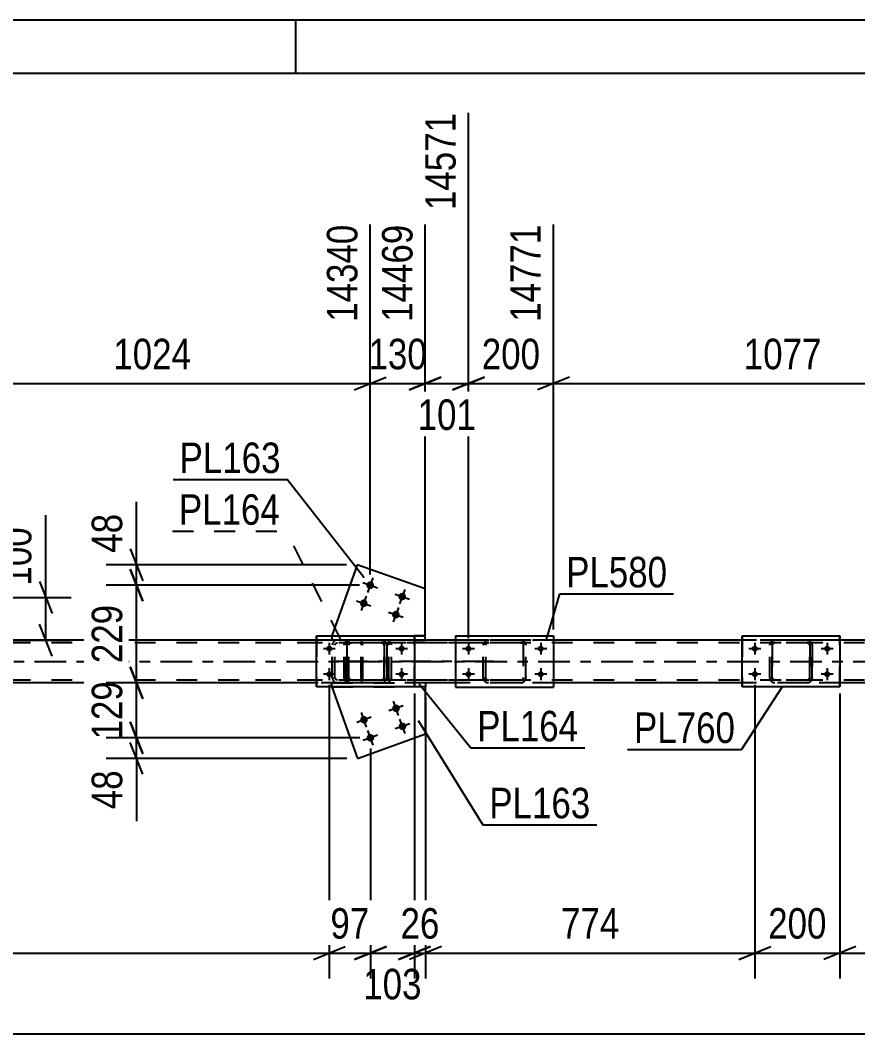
# Model space of a CAD drawing. Header units: millimetres. Extents: x -49 to 792, y -420 to 174.
# Drawn here: x 556 to 634.7, y 78.5 to 173.7 of the extents above; entities that cross this region are included whole.
import ezdxf

# ---------------------------------------------------------------- set-up
doc = ezdxf.new("R2010")
doc.units = ezdxf.units.MM
doc.linetypes.add('DXK_LINE_DOT2', pattern=[3.9198, 1.9599, -1.9599])
doc.linetypes.add('DXK_LINE_DOT3', pattern=[5.9187, 2.979, -0.9799, 0.9799, -0.9799])
doc.styles.add('Arial Narrow', font='ARIALN.TTF', dxfattribs={"height": 0.2})

# ---------------------------------------------------------------- blocks, each defined once
blk = doc.blocks.new('Unknown-122570535-1133')
at = {"color": 5, "linetype": 'Continuous'}
for p, q in [((791.913, 173.749), (-49.087, 173.749)), ((581.913, 168.749), (581.913, 173.749)), ((786.913, 168.749), (-44.087, 168.749))]:
    blk.add_line(p, q, dxfattribs=at)
blk = doc.blocks.new('Part-122570535-4081 - 3943')
at = {"color": 2, "linetype": 'Continuous'}
for p, q in [((585.302, 111.119), (587.703, 104.418)), ((594.105, 106.711), (594.105, 111.119)), ((587.703, 104.418), (594.105, 106.711))]:
    blk.add_line(p, q, dxfattribs=at)
at = {"color": 7, "linetype": 'DXK_LINE_DOT2'}
blk.add_line((594.105, 111.119), (585.302, 111.119), dxfattribs=at)
blk = doc.blocks.new('Bolt-122570535-4009 - 3943')
at = {"linetype": 'Continuous'}
for points in [[(598.134, 114.438, -1), (598.134, 114.998, -1)], [(604.934, 114.438, -1), (604.934, 114.998, -1)], [(598.134, 112.038, -1), (598.134, 112.598, -1)], [(604.934, 112.038, -1), (604.934, 112.598, -1)]]:
    blk.add_hatch(color=1, dxfattribs=at).paths.add_polyline_path(points)
at = {"color": 1, "linetype": 'Continuous'}
for p, q in [((598.134, 115.278), (598.134, 114.158)), ((604.934, 115.278), (604.934, 114.158)), ((598.694, 114.718), (597.574, 114.718)), ((605.494, 114.718), (604.374, 114.718)), ((598.134, 112.878), (598.134, 111.758)), ((604.934, 112.878), (604.934, 111.758)), ((598.694, 112.318), (597.574, 112.318)), ((605.494, 112.318), (604.374, 112.318))]:
    blk.add_line(p, q, dxfattribs=at)
blk = doc.blocks.new('Part-122570535-3963 - 3943')
at = {"color": 2, "linetype": 'Continuous'}
for p, q in [((596.934, 115.918), (596.934, 111.118)), ((596.934, 115.918), (606.134, 115.918)), ((606.134, 115.918), (606.134, 111.118)), ((596.934, 111.118), (606.134, 111.118))]:
    blk.add_line(p, q, dxfattribs=at)
blk = doc.blocks.new('Part-122570535-3964 - 3943')
at = {"color": 7, "linetype": 'DXK_LINE_DOT2'}
for p, q in [((599.534, 115.038), (599.571, 115.222)), ((599.571, 115.222), (599.534, 115.038)), ((599.793, 115.13), (599.845, 115.208)), ((599.831, 115.481), (600.014, 115.518)), ((600.014, 115.518), (599.831, 115.481)), ((599.845, 115.208), (599.922, 115.26)), ((599.922, 115.26), (600.014, 115.278)), ((603.054, 115.518), (600.014, 115.518)), ((603.054, 115.278), (600.014, 115.278)), ((603.054, 115.518), (603.238, 115.481)), ((603.238, 115.481), (603.054, 115.518)), ((603.054, 115.278), (603.146, 115.26)), ((603.146, 115.26), (603.224, 115.208)), ((603.224, 115.208), (603.276, 115.13)), ((603.498, 115.222), (603.534, 115.038)), ((603.534, 115.038), (603.498, 115.222)), ((599.534, 111.998), (599.534, 115.038)), ((599.774, 115.038), (599.793, 115.13)), ((599.774, 111.998), (599.774, 115.038)), ((603.276, 115.13), (603.294, 115.038)), ((603.294, 115.038), (603.294, 111.998)), ((603.534, 111.998), (603.534, 115.038)), ((599.571, 111.814), (599.534, 111.998)), ((599.534, 111.998), (599.571, 111.814)), ((599.793, 111.906), (599.774, 111.998)), ((599.845, 111.828), (599.793, 111.906)), ((600.014, 111.518), (599.831, 111.555)), ((599.831, 111.555), (600.014, 111.518)), ((599.922, 111.776), (599.845, 111.828)), ((600.014, 111.758), (599.922, 111.776)), ((603.054, 111.758), (600.014, 111.758)), ((603.054, 111.518), (600.014, 111.518)), ((603.146, 111.776), (603.054, 111.758)), ((603.238, 111.555), (603.054, 111.518)), ((603.054, 111.518), (603.238, 111.555)), ((603.224, 111.828), (603.146, 111.776)), ((603.276, 111.906), (603.224, 111.828)), ((603.294, 111.998), (603.276, 111.906)), ((603.534, 111.998), (603.498, 111.814)), ((603.498, 111.814), (603.534, 111.998))]:
    blk.add_line(p, q, dxfattribs=at)
at = {"color": 7, "linetype": 'DXK_LINE_DOT3'}
blk.add_line((601.534, 113.518), (601.534, 113.518), dxfattribs=at)
at = {"color": 7, "linetype": 'DXK_LINE_DOT2'}
for centre, start, end in [((600.014, 115.038), 112.5, 157.5), ((600.014, 115.038), 112.5, 157.5), ((603.054, 115.038), 22.5, 67.5), ((603.054, 115.038), 22.5, 67.5), ((600.014, 111.998), 202.5, 247.5), ((600.014, 111.998), 202.5, 247.5), ((603.054, 111.998), 292.5, 337.5), ((603.054, 111.998), 292.5, 337.5)]:
    blk.add_arc(centre, 0.48, start, end, dxfattribs=at)
blk = doc.blocks.new('Bolt-122570535-3975 - 3943')
at = {"linetype": 'Continuous'}
for points in [[(624.775, 114.719), (624.781, 114.777), (624.8, 114.832), (624.829, 114.883), (624.868, 114.927), (624.915, 114.961), (624.969, 114.985), (625.026, 114.997), (625.085, 114.997), (625.142, 114.985), (625.195, 114.961), (625.243, 114.927), (625.282, 114.883), (625.311, 114.832), (625.329, 114.777), (625.335, 114.719), (625.329, 114.66), (625.311, 114.605), (625.282, 114.554), (625.243, 114.51), (625.195, 114.476), (625.142, 114.452), (625.085, 114.44), (625.026, 114.44), (624.969, 114.452), (624.915, 114.476), (624.868, 114.51), (624.829, 114.554), (624.8, 114.605), (624.781, 114.66)], [(631.575, 114.719), (631.581, 114.777), (631.6, 114.832), (631.629, 114.883), (631.668, 114.927), (631.715, 114.961), (631.769, 114.985), (631.826, 114.997), (631.885, 114.997), (631.942, 114.985), (631.995, 114.961), (632.043, 114.927), (632.082, 114.883), (632.111, 114.832), (632.129, 114.777), (632.135, 114.719), (632.129, 114.66), (632.111, 114.605), (632.082, 114.554), (632.043, 114.51), (631.995, 114.476), (631.942, 114.452), (631.885, 114.44), (631.826, 114.44), (631.769, 114.452), (631.715, 114.476), (631.668, 114.51), (631.629, 114.554), (631.6, 114.605), (631.581, 114.66)], [(624.775, 112.319), (624.781, 112.377), (624.8, 112.432), (624.829, 112.483), (624.868, 112.527), (624.915, 112.561), (624.969, 112.585), (625.026, 112.597), (625.085, 112.597), (625.142, 112.585), (625.195, 112.561), (625.243, 112.527), (625.282, 112.483), (625.311, 112.432), (625.329, 112.377), (625.335, 112.319), (625.329, 112.26), (625.311, 112.205), (625.282, 112.154), (625.243, 112.11), (625.195, 112.076), (625.142, 112.052), (625.085, 112.04), (625.026, 112.04), (624.969, 112.052), (624.915, 112.076), (624.868, 112.11), (624.829, 112.154), (624.8, 112.205), (624.781, 112.26)], [(631.575, 112.319), (631.581, 112.377), (631.6, 112.432), (631.629, 112.483), (631.668, 112.527), (631.715, 112.561), (631.769, 112.585), (631.826, 112.597), (631.885, 112.597), (631.942, 112.585), (631.995, 112.561), (632.043, 112.527), (632.082, 112.483), (632.111, 112.432), (632.129, 112.377), (632.135, 112.319), (632.129, 112.26), (632.111, 112.205), (632.082, 112.154), (632.043, 112.11), (631.995, 112.076), (631.942, 112.052), (631.885, 112.04), (631.826, 112.04), (631.769, 112.052), (631.715, 112.076), (631.668, 112.11), (631.629, 112.154), (631.6, 112.205), (631.581, 112.26)]]:
    blk.add_hatch(color=1, dxfattribs=at).paths.add_polyline_path(points)
at = {"color": 1, "linetype": 'Continuous'}
for p, q in [((625.055, 115.279), (625.055, 114.159)), ((631.855, 115.279), (631.855, 114.159)), ((625.615, 114.719), (624.495, 114.719)), ((632.415, 114.719), (631.295, 114.719)), ((625.055, 112.879), (625.055, 111.759)), ((631.855, 112.879), (631.855, 111.759)), ((625.615, 112.319), (624.495, 112.319)), ((632.415, 112.319), (631.295, 112.319))]:
    blk.add_line(p, q, dxfattribs=at)
blk = doc.blocks.new('Part-122570535-4070 - 3943')
at = {"color": 2, "linetype": 'Continuous'}
for p, q in [((587.67, 122.605), (585.298, 115.919)), ((594.078, 120.332), (587.67, 122.605)), ((594.078, 115.919), (594.078, 120.332))]:
    blk.add_line(p, q, dxfattribs=at)
at = {"color": 7, "linetype": 'DXK_LINE_DOT2'}
blk.add_line((585.298, 115.919), (594.078, 115.919), dxfattribs=at)
blk = doc.blocks.new('Bolt-122570535-4071 - 3943')
at = {"linetype": 'Continuous'}
for points in [[(590.992, 108.995, -1), (591.67, 109.238, -1)], [(587.98, 107.916, -1), (588.657, 108.159, -1)], [(591.599, 107.301, -1), (592.277, 107.544, -1)], [(588.587, 106.221, -1), (589.265, 106.464, -1)]]:
    blk.add_hatch(color=1, dxfattribs=at).paths.add_polyline_path(points)
at = {"color": 1, "linetype": 'Continuous'}
for p, q in [((591.574, 108.439), (591.088, 109.794)), ((588.561, 107.359), (588.076, 108.715)), ((592.009, 109.359), (590.653, 108.874)), ((588.996, 108.28), (587.641, 107.794)), ((592.616, 107.665), (591.26, 107.179)), ((592.181, 106.744), (591.695, 108.1)), ((589.169, 105.665), (588.683, 107.021)), ((589.603, 106.586), (588.248, 106.1))]:
    blk.add_line(p, q, dxfattribs=at)
blk = doc.blocks.new('Bolt-122570535-4008 - 3943')
at = {"linetype": 'Continuous'}
for points in [[(584.781, 114.719), (584.787, 114.777), (584.805, 114.832), (584.834, 114.883), (584.873, 114.927), (584.921, 114.961), (584.974, 114.985), (585.032, 114.997), (585.09, 114.997), (585.147, 114.985), (585.201, 114.961), (585.248, 114.927), (585.287, 114.883), (585.317, 114.832), (585.335, 114.777), (585.341, 114.719), (585.335, 114.66), (585.317, 114.605), (585.287, 114.554), (585.248, 114.51), (585.201, 114.476), (585.147, 114.452), (585.09, 114.44), (585.032, 114.44), (584.974, 114.452), (584.921, 114.476), (584.873, 114.51), (584.834, 114.554), (584.805, 114.605), (584.787, 114.66)], [(591.581, 114.719), (591.587, 114.777), (591.605, 114.832), (591.634, 114.883), (591.673, 114.927), (591.721, 114.961), (591.774, 114.985), (591.832, 114.997), (591.89, 114.997), (591.947, 114.985), (592.001, 114.961), (592.048, 114.927), (592.087, 114.883), (592.117, 114.832), (592.135, 114.777), (592.141, 114.719), (592.135, 114.66), (592.117, 114.605), (592.087, 114.554), (592.048, 114.51), (592.001, 114.476), (591.947, 114.452), (591.89, 114.44), (591.832, 114.44), (591.774, 114.452), (591.721, 114.476), (591.673, 114.51), (591.634, 114.554), (591.605, 114.605), (591.587, 114.66)], [(584.781, 112.319), (584.787, 112.377), (584.805, 112.432), (584.834, 112.483), (584.873, 112.527), (584.921, 112.561), (584.974, 112.585), (585.032, 112.597), (585.09, 112.597), (585.147, 112.585), (585.201, 112.561), (585.248, 112.527), (585.287, 112.483), (585.317, 112.432), (585.335, 112.377), (585.341, 112.319), (585.335, 112.26), (585.317, 112.205), (585.287, 112.154), (585.248, 112.11), (585.201, 112.076), (585.147, 112.052), (585.09, 112.04), (585.032, 112.04), (584.974, 112.052), (584.921, 112.076), (584.873, 112.11), (584.834, 112.154), (584.805, 112.205), (584.787, 112.26)], [(591.581, 112.319), (591.587, 112.377), (591.605, 112.432), (591.634, 112.483), (591.673, 112.527), (591.721, 112.561), (591.774, 112.585), (591.832, 112.597), (591.89, 112.597), (591.947, 112.585), (592.001, 112.561), (592.048, 112.527), (592.087, 112.483), (592.117, 112.432), (592.135, 112.377), (592.141, 112.319), (592.135, 112.26), (592.117, 112.205), (592.087, 112.154), (592.048, 112.11), (592.001, 112.076), (591.947, 112.052), (591.89, 112.04), (591.832, 112.04), (591.774, 112.052), (591.721, 112.076), (591.673, 112.11), (591.634, 112.154), (591.605, 112.205), (591.587, 112.26)]]:
    blk.add_hatch(color=1, dxfattribs=at).paths.add_polyline_path(points)
at = {"color": 1, "linetype": 'Continuous'}
for p, q in [((585.061, 115.279), (585.061, 114.159)), ((591.861, 115.279), (591.861, 114.159)), ((585.621, 114.719), (584.501, 114.719)), ((592.421, 114.719), (591.301, 114.719)), ((585.061, 112.879), (585.061, 111.759)), ((591.861, 112.879), (591.861, 111.759)), ((585.621, 112.319), (584.501, 112.319)), ((592.421, 112.319), (591.301, 112.319))]:
    blk.add_line(p, q, dxfattribs=at)
blk = doc.blocks.new('Part-122570535-4076 - 3943')
at = {"color": 7, "linetype": 'DXK_LINE_DOT2'}
for p, q in [((585.302, 111.119), (585.302, 111.519)), ((585.302, 111.519), (593.061, 111.519)), ((585.302, 111.119), (593.061, 111.119))]:
    blk.add_line(p, q, dxfattribs=at)
at = {"color": 2, "linetype": 'Continuous'}
for p, q in [((594.105, 111.519), (593.061, 111.519)), ((594.105, 111.519), (594.105, 111.119)), ((594.105, 111.119), (593.061, 111.119))]:
    blk.add_line(p, q, dxfattribs=at)
blk = doc.blocks.new('Bolt-122570535-4050 - 3943')
at = {"linetype": 'Continuous'}
for points in [[(589.237, 120.563, -1), (588.559, 120.804, -1)], [(592.253, 119.494, -1), (591.575, 119.734, -1)], [(588.636, 118.867, -1), (587.957, 119.108, -1)], [(591.651, 117.797, -1), (590.973, 118.038, -1)]]:
    blk.add_hatch(color=1, dxfattribs=at).paths.add_polyline_path(points)
at = {"color": 1, "linetype": 'Continuous'}
for p, q in [((588.219, 120.924), (589.577, 120.443)), ((589.139, 121.362), (588.657, 120.005)), ((592.155, 120.293), (591.673, 118.935)), ((587.618, 119.228), (588.975, 118.747)), ((588.537, 119.666), (588.056, 118.309)), ((591.235, 119.855), (592.592, 119.373)), ((590.634, 118.158), (591.991, 117.677)), ((591.553, 118.596), (591.071, 117.239))]:
    blk.add_line(p, q, dxfattribs=at)
blk = doc.blocks.new('Part-122570535-4065 - 3943')
at = {"color": 7, "linetype": 'DXK_LINE_DOT2'}
for p, q in [((585.298, 115.919), (585.298, 115.519)), ((585.298, 115.919), (593.061, 115.919)), ((593.061, 115.519), (585.298, 115.519))]:
    blk.add_line(p, q, dxfattribs=at)
at = {"color": 2, "linetype": 'Continuous'}
for p, q in [((594.078, 115.919), (593.061, 115.919)), ((593.061, 115.519), (594.078, 115.519)), ((594.078, 115.519), (594.078, 115.919))]:
    blk.add_line(p, q, dxfattribs=at)
blk = doc.blocks.new('Part-122570535-4180 - 3943')
at = {"color": 7, "linetype": 'DXK_LINE_DOT2'}
for p, q in [((587.93, 115.519), (575.773, 115.519)), ((587.93, 115.279), (575.773, 115.279)), ((585.371, 115.208), (585.336, 115.039)), ((585.374, 115.222), (585.371, 115.208)), ((585.606, 115.13), (585.661, 115.208)), ((585.839, 115.519), (585.646, 115.482)), ((585.661, 115.208), (585.742, 115.26)), ((585.742, 115.26), (585.839, 115.279)), ((586.654, 115.519), (586.654, 115.279)), ((588.034, 115.482), (587.93, 115.519)), ((587.93, 115.279), (587.982, 115.26)), ((587.982, 115.26), (588.026, 115.208)), ((588.026, 115.208), (588.055, 115.13)), ((588.121, 115.378), (588.034, 115.482)), ((588.18, 115.222), (588.121, 115.378)), ((588.201, 115.039), (588.18, 115.222)), ((585.336, 111.999), (585.336, 115.039)), ((585.587, 115.039), (585.606, 115.13)), ((585.587, 111.999), (585.587, 115.039)), ((588.055, 115.13), (588.065, 115.039)), ((588.065, 111.999), (588.065, 115.039)), ((588.201, 111.999), (588.201, 115.039)), ((587.93, 111.759), (575.773, 111.759)), ((587.93, 111.519), (575.773, 111.519)), ((585.336, 111.999), (585.355, 111.907)), ((585.355, 111.907), (585.374, 111.815)), ((585.606, 111.907), (585.587, 111.999)), ((585.661, 111.829), (585.606, 111.907)), ((585.646, 111.555), (585.839, 111.519)), ((585.742, 111.777), (585.661, 111.829)), ((585.839, 111.759), (585.742, 111.777)), ((586.654, 111.519), (586.654, 111.759)), ((587.982, 111.777), (587.93, 111.759)), ((587.93, 111.519), (588.034, 111.555)), ((588.026, 111.829), (587.982, 111.777)), ((588.055, 111.907), (588.026, 111.829)), ((588.034, 111.555), (588.121, 111.659)), ((588.065, 111.999), (588.055, 111.907)), ((588.121, 111.659), (588.18, 111.815)), ((588.18, 111.815), (588.201, 111.999))]:
    blk.add_line(p, q, dxfattribs=at)
for centre, start, end in [((585.824, 115.023), 111.1941, 156.15059), ((585.824, 112.014), 203.84941, 248.8059)]:
    blk.add_arc(centre, 0.492, start, end, dxfattribs=at)
blk = doc.blocks.new('Part-122570535-4187 - 3943')
at = {"color": 7, "linetype": 'DXK_LINE_DOT2'}
for p, q in [((586.69, 115.208), (586.654, 115.039)), ((586.693, 115.222), (586.69, 115.208)), ((586.928, 115.13), (586.984, 115.208)), ((587.164, 115.519), (586.969, 115.482)), ((586.984, 115.208), (587.067, 115.26)), ((587.067, 115.26), (587.164, 115.279)), ((602.153, 115.519), (587.164, 115.519)), ((602.153, 115.279), (587.164, 115.279)), ((590.595, 115.482), (590.4, 115.519)), ((590.4, 115.279), (590.497, 115.26)), ((590.497, 115.26), (590.58, 115.208)), ((590.58, 115.208), (590.636, 115.13)), ((590.874, 115.208), (590.871, 115.222)), ((590.91, 115.039), (590.874, 115.208)), ((586.654, 111.999), (586.654, 115.039)), ((586.909, 115.039), (586.928, 115.13)), ((586.909, 111.999), (586.909, 115.039)), ((590.636, 115.13), (590.655, 115.039)), ((590.655, 111.999), (590.655, 115.039)), ((590.91, 111.999), (590.91, 115.039)), ((586.654, 111.999), (586.673, 111.907)), ((586.673, 111.907), (586.693, 111.815)), ((586.928, 111.907), (586.909, 111.999)), ((586.984, 111.829), (586.928, 111.907)), ((586.969, 111.555), (587.164, 111.519)), ((587.067, 111.777), (586.984, 111.829)), ((587.164, 111.759), (587.067, 111.777)), ((602.153, 111.759), (587.164, 111.759)), ((602.153, 111.519), (587.164, 111.519)), ((590.497, 111.777), (590.4, 111.759)), ((590.4, 111.519), (590.595, 111.555)), ((590.58, 111.829), (590.497, 111.777)), ((590.636, 111.907), (590.58, 111.829)), ((590.655, 111.999), (590.636, 111.907)), ((590.871, 111.815), (590.891, 111.907)), ((590.891, 111.907), (590.91, 111.999))]:
    blk.add_line(p, q, dxfattribs=at)
at = {"color": 7, "linetype": 'DXK_LINE_DOT3'}
blk.add_line((600.535, 113.519), (585.362, 113.519), dxfattribs=at)
at = {"color": 7, "linetype": 'DXK_LINE_DOT2'}
for centre, start, end in [((587.145, 115.018), 110.75831, 155.68004), ((590.419, 115.018), 24.31996, 69.24168), ((587.145, 112.019), 204.31996, 249.24168), ((590.419, 112.019), 290.75831, 335.68004)]:
    blk.add_arc(centre, 0.496, start, end, dxfattribs=at)
blk = doc.blocks.new('Part-122570535-4210 - 3943')
at = {"color": 7, "linetype": 'DXK_LINE_DOT2'}
for p, q in [((709.845, 115.519), (54.264, 115.519)), ((709.845, 115.279), (54.264, 115.279)), ((594.078, 115.519), (583.861, 115.519)), ((606.134, 115.519), (596.934, 115.519)), ((633.055, 115.519), (623.855, 115.519)), ((709.845, 111.759), (54.264, 111.759)), ((594.105, 111.519), (583.861, 111.519)), ((606.134, 111.519), (596.934, 111.519)), ((633.055, 111.519), (623.855, 111.519))]:
    blk.add_line(p, q, dxfattribs=at)
at = {"color": 2, "linetype": 'Continuous'}
for p, q in [((583.861, 115.519), (552.974, 115.519)), ((596.934, 115.519), (594.078, 115.519)), ((623.855, 115.519), (606.134, 115.519)), ((648.015, 115.519), (633.055, 115.519)), ((583.861, 111.519), (552.977, 111.519)), ((596.934, 111.519), (594.105, 111.519)), ((623.855, 111.519), (606.134, 111.519)), ((648.015, 111.519), (633.055, 111.519))]:
    blk.add_line(p, q, dxfattribs=at)
at = {"color": 7, "linetype": 'DXK_LINE_DOT3'}
blk.add_line((54.264, 113.519), (709.845, 113.519), dxfattribs=at)
blk = doc.blocks.new('Part-122570535-4276 - 3943')
at = {"color": 7, "linetype": 'DXK_LINE_DOT2'}
for p, q in [((586.456, 115.039), (586.493, 115.222)), ((586.497, 115.222), (586.461, 115.039)), ((586.766, 115.208), (586.714, 115.13)), ((586.719, 115.13), (586.771, 115.208)), ((586.752, 115.482), (586.936, 115.519)), ((586.752, 115.482), (586.757, 115.482)), ((586.941, 115.519), (586.757, 115.482)), ((586.844, 115.26), (586.766, 115.208)), ((586.771, 115.208), (586.849, 115.26)), ((586.936, 115.279), (586.844, 115.26)), ((586.849, 115.26), (586.941, 115.279)), ((589.981, 115.519), (586.936, 115.519)), ((589.981, 115.279), (586.936, 115.279)), ((589.976, 115.519), (590.16, 115.482)), ((590.068, 115.26), (589.976, 115.279)), ((590.164, 115.482), (589.981, 115.519)), ((589.981, 115.279), (590.073, 115.26)), ((590.068, 115.26), (590.073, 115.26)), ((590.146, 115.208), (590.068, 115.26)), ((590.073, 115.26), (590.15, 115.208)), ((590.198, 115.13), (590.146, 115.208)), ((590.15, 115.208), (590.202, 115.13)), ((590.419, 115.222), (590.456, 115.039)), ((590.461, 115.039), (590.424, 115.222)), ((586.456, 115.039), (586.461, 115.039)), ((586.456, 111.999), (586.456, 115.039)), ((586.461, 111.999), (586.461, 115.039)), ((586.714, 115.13), (586.696, 115.039)), ((586.701, 115.039), (586.696, 115.039)), ((586.696, 115.039), (586.696, 111.999)), ((586.701, 115.039), (586.719, 115.13)), ((586.701, 111.999), (586.701, 115.039)), ((590.216, 115.039), (590.198, 115.13)), ((590.202, 115.13), (590.221, 115.039)), ((590.221, 115.039), (590.216, 115.039)), ((590.216, 115.039), (590.216, 111.999)), ((590.221, 111.999), (590.221, 115.039)), ((590.461, 115.039), (590.456, 115.039)), ((590.456, 115.039), (590.456, 111.999)), ((590.461, 111.999), (590.461, 115.039)), ((586.461, 111.999), (586.456, 111.999)), ((586.493, 111.815), (586.456, 111.999)), ((586.461, 111.999), (586.497, 111.815)), ((586.696, 111.999), (586.701, 111.999)), ((586.696, 111.999), (586.714, 111.907)), ((586.719, 111.907), (586.701, 111.999)), ((586.714, 111.907), (586.766, 111.829)), ((586.771, 111.829), (586.719, 111.907)), ((586.752, 111.555), (586.757, 111.555)), ((586.936, 111.519), (586.752, 111.555)), ((586.757, 111.555), (586.941, 111.519)), ((586.766, 111.829), (586.844, 111.777)), ((586.849, 111.777), (586.771, 111.829)), ((586.844, 111.777), (586.936, 111.759)), ((586.941, 111.759), (586.849, 111.777)), ((589.981, 111.759), (586.936, 111.759)), ((589.981, 111.519), (586.936, 111.519)), ((589.976, 111.759), (590.068, 111.777)), ((590.16, 111.555), (589.976, 111.519)), ((590.073, 111.777), (589.981, 111.759)), ((589.981, 111.519), (590.164, 111.555)), ((590.068, 111.777), (590.146, 111.829)), ((590.068, 111.777), (590.073, 111.777)), ((590.15, 111.829), (590.073, 111.777)), ((590.146, 111.829), (590.198, 111.907)), ((590.202, 111.907), (590.15, 111.829)), ((590.198, 111.907), (590.216, 111.999)), ((590.221, 111.999), (590.202, 111.907)), ((590.216, 111.999), (590.221, 111.999)), ((590.456, 111.999), (590.419, 111.815)), ((590.424, 111.815), (590.461, 111.999)), ((590.456, 111.999), (590.461, 111.999))]:
    blk.add_line(p, q, dxfattribs=at)
at = {"color": 7, "linetype": 'DXK_LINE_DOT3'}
blk.add_line((588.464, 113.519), (588.453, 113.519), dxfattribs=at)
at = {"color": 7, "linetype": 'DXK_LINE_DOT2'}
for centre, start, end in [((586.936, 115.039), 112.5, 157.5), ((586.941, 115.039), 112.5, 157.5), ((589.976, 115.039), 22.5, 67.5), ((589.981, 115.039), 22.5, 67.5), ((586.936, 111.999), 202.5, 247.5), ((586.941, 111.999), 202.5, 247.5), ((589.976, 111.999), 292.5, 337.5), ((589.981, 111.999), 292.5, 337.5)]:
    blk.add_arc(centre, 0.48, start, end, dxfattribs=at)
blk = doc.blocks.new('Part-122570535-4277 - 3943')
at = {"color": 2, "linetype": 'Continuous'}
for p, q in [((583.861, 111.119), (583.861, 115.919)), ((583.861, 115.919), (583.861, 115.919)), ((583.861, 115.919), (593.061, 115.919)), ((593.061, 115.919), (593.061, 111.119)), ((583.861, 111.119), (583.861, 111.119)), ((593.061, 111.119), (583.861, 111.119))]:
    blk.add_line(p, q, dxfattribs=at)
at = {"color": 7, "linetype": 'DXK_LINE_DOT2'}
for p, q in [((583.861, 115.919), (583.861, 111.119)), ((583.861, 115.919), (583.861, 115.919)), ((593.061, 111.119), (593.061, 115.919)), ((583.861, 111.119), (583.861, 111.119))]:
    blk.add_line(p, q, dxfattribs=at)
blk = doc.blocks.new('Part-122570535-4278 - 3943')
at = {"color": 7, "linetype": 'DXK_LINE_DOT2'}
for p, q in [((626.451, 115.039), (626.487, 115.222)), ((626.492, 115.222), (626.455, 115.039)), ((626.761, 115.208), (626.709, 115.13)), ((626.713, 115.13), (626.765, 115.208)), ((626.747, 115.482), (626.931, 115.519)), ((626.747, 115.482), (626.752, 115.482)), ((626.935, 115.519), (626.752, 115.482)), ((626.839, 115.26), (626.761, 115.208)), ((626.765, 115.208), (626.843, 115.26)), ((626.931, 115.279), (626.839, 115.26)), ((626.843, 115.26), (626.935, 115.279)), ((629.975, 115.519), (626.931, 115.519)), ((629.975, 115.279), (626.931, 115.279)), ((629.971, 115.519), (630.154, 115.482)), ((630.062, 115.26), (629.971, 115.279)), ((630.159, 115.482), (629.975, 115.519)), ((629.975, 115.279), (630.067, 115.26)), ((630.062, 115.26), (630.067, 115.26)), ((630.14, 115.208), (630.062, 115.26)), ((630.067, 115.26), (630.145, 115.208)), ((630.192, 115.13), (630.14, 115.208)), ((630.145, 115.208), (630.197, 115.13)), ((630.414, 115.222), (630.451, 115.039)), ((630.455, 115.039), (630.419, 115.222)), ((626.451, 115.039), (626.455, 115.039)), ((626.451, 111.999), (626.451, 115.039)), ((626.455, 111.999), (626.455, 115.039)), ((626.709, 115.13), (626.691, 115.039)), ((626.695, 115.039), (626.691, 115.039)), ((626.691, 115.039), (626.691, 111.999)), ((626.695, 115.039), (626.713, 115.13)), ((626.695, 111.999), (626.695, 115.039)), ((630.211, 115.039), (630.192, 115.13)), ((630.197, 115.13), (630.215, 115.039)), ((630.215, 115.039), (630.211, 115.039)), ((630.211, 115.039), (630.211, 111.999)), ((630.215, 111.999), (630.215, 115.039)), ((630.455, 115.039), (630.451, 115.039)), ((630.451, 115.039), (630.451, 111.999)), ((630.455, 111.999), (630.455, 115.039)), ((626.455, 111.999), (626.451, 111.999)), ((626.487, 111.815), (626.451, 111.999)), ((626.455, 111.999), (626.492, 111.815)), ((626.691, 111.999), (626.695, 111.999)), ((626.691, 111.999), (626.709, 111.907)), ((626.713, 111.907), (626.695, 111.999)), ((626.709, 111.907), (626.761, 111.829)), ((626.765, 111.829), (626.713, 111.907)), ((626.747, 111.555), (626.752, 111.555)), ((626.931, 111.519), (626.747, 111.555)), ((626.752, 111.555), (626.935, 111.519)), ((626.761, 111.829), (626.839, 111.777)), ((626.843, 111.777), (626.765, 111.829)), ((626.839, 111.777), (626.931, 111.759)), ((626.935, 111.759), (626.843, 111.777)), ((629.975, 111.759), (626.931, 111.759)), ((629.975, 111.519), (626.931, 111.519)), ((629.971, 111.759), (630.062, 111.777)), ((630.154, 111.555), (629.971, 111.519)), ((630.067, 111.777), (629.975, 111.759)), ((629.975, 111.519), (630.159, 111.555)), ((630.062, 111.777), (630.14, 111.829)), ((630.062, 111.777), (630.067, 111.777)), ((630.145, 111.829), (630.067, 111.777)), ((630.14, 111.829), (630.192, 111.907)), ((630.197, 111.907), (630.145, 111.829)), ((630.192, 111.907), (630.211, 111.999)), ((630.215, 111.999), (630.197, 111.907)), ((630.211, 111.999), (630.215, 111.999)), ((630.451, 111.999), (630.414, 111.815)), ((630.419, 111.815), (630.455, 111.999)), ((630.451, 111.999), (630.455, 111.999))]:
    blk.add_line(p, q, dxfattribs=at)
for centre, start, end in [((626.931, 115.039), 112.5, 157.5), ((626.935, 115.039), 112.5, 157.5), ((629.971, 115.039), 22.5, 67.5), ((629.975, 115.039), 22.5, 67.5), ((626.931, 111.999), 202.5, 247.5), ((626.935, 111.999), 202.5, 247.5), ((629.971, 111.999), 292.5, 337.5), ((629.975, 111.999), 292.5, 337.5)]:
    blk.add_arc(centre, 0.48, start, end, dxfattribs=at)
blk = doc.blocks.new('Part-122570535-4283 - 3943')
at = {"color": 2, "linetype": 'Continuous'}
for p, q in [((623.855, 111.119), (623.855, 115.919)), ((623.855, 115.919), (623.855, 115.919)), ((623.855, 115.919), (633.055, 115.919)), ((633.055, 115.919), (633.055, 111.119)), ((623.855, 111.119), (623.855, 111.119)), ((633.055, 111.119), (623.855, 111.119))]:
    blk.add_line(p, q, dxfattribs=at)
at = {"color": 7, "linetype": 'DXK_LINE_DOT2'}
for p, q in [((623.855, 115.919), (623.855, 111.119)), ((623.855, 115.919), (623.855, 115.919)), ((633.055, 111.119), (633.055, 115.919)), ((623.855, 111.119), (623.855, 111.119))]:
    blk.add_line(p, q, dxfattribs=at)
blk = doc.blocks.new('StraightDimension-122570535-33751 - 3943')
at = {"color": 7, "linetype": 'Continuous'}
for p, q in [((513.056, 110.519), (513.056, 83.731)), ((585.061, 111.319), (585.061, 83.731)), ((514.556, 86.731), (511.556, 85.531)), ((583.561, 85.531), (586.561, 86.731)), ((513.056, 86.131), (585.061, 86.131))]:
    blk.add_line(p, q, dxfattribs=at)
at = {"color": 0}
blk.add_wipeout([(553.315, 86.881), (553.315, 91.081), (544.802, 91.081), (544.802, 86.881)], dxfattribs=at)
at = {"color": 3, "style": 'Arial Narrow'}
blk.add_text('1800', height=2.8633, dxfattribs=at).set_placement((545.402, 87.481))
blk = doc.blocks.new('StraightDimension-122570535-9915 - 3943')
at = {"color": 7, "linetype": 'Continuous'}
blk.add_line((15.623, 78.548), (709.845, 78.548), dxfattribs=at)
blk = doc.blocks.new('StraightDimension-122570535-27004 - 3943')
at = {"color": 7, "linetype": 'Continuous'}
for p, q in [((588.898, 121.684), (588.898, 154.559)), ((594.078, 116.919), (594.078, 154.559)), ((587.398, 139.019), (590.398, 140.219)), ((595.578, 140.219), (592.578, 139.019)), ((588.898, 139.619), (594.078, 139.619))]:
    blk.add_line(p, q, dxfattribs=at)
at = {"color": 0}
blk.add_wipeout([(594.83, 140.369), (594.83, 144.569), (588.146, 144.569), (588.146, 140.369)], dxfattribs=at)
at = {"color": 3, "style": 'Arial Narrow'}
blk.add_text('130', height=2.8633, dxfattribs=at).set_placement((588.746, 140.969))
at = {"color": 0, "linetype": 'Continuous'}
blk.add_wipeout([(593.478, 155.159), (589.278, 155.159), (589.278, 144.819), (593.478, 144.819)], dxfattribs=at)
at = {"color": 3, "linetype": 'Continuous', "style": 'Arial Narrow'}
blk.add_text('14469', height=2.8633, rotation=90.00021, dxfattribs=at).set_placement((592.878, 145.419))
blk = doc.blocks.new('StraightDimension-122570535-33749 - 3943')
at = {"color": 7, "linetype": 'Continuous'}
for p, q in [((593.061, 110.519), (593.061, 83.281)), ((588.926, 105.343), (588.926, 83.281)), ((587.426, 85.531), (590.426, 86.731)), ((594.561, 86.731), (591.561, 85.531)), ((588.926, 86.131), (593.061, 86.131))]:
    blk.add_line(p, q, dxfattribs=at)
at = {"color": 0}
blk.add_wipeout([(594.335, 81.181), (594.335, 85.381), (587.651, 85.381), (587.651, 81.181)], dxfattribs=at)
at = {"color": 3, "style": 'Arial Narrow'}
blk.add_text('103', height=2.8633, dxfattribs=at).set_placement((588.251, 81.781))
blk = doc.blocks.new('StraightDimension-122570535-33750 - 3943')
at = {"color": 7, "linetype": 'Continuous'}
for p, q in [((585.061, 111.319), (585.061, 83.731)), ((588.926, 105.343), (588.926, 83.731)), ((583.561, 85.531), (586.561, 86.731)), ((590.426, 86.731), (587.426, 85.531)), ((585.061, 86.131), (588.926, 86.131))]:
    blk.add_line(p, q, dxfattribs=at)
at = {"color": 0}
blk.add_wipeout([(589.422, 86.881), (589.422, 91.081), (584.565, 91.081), (584.565, 86.881)], dxfattribs=at)
at = {"color": 3, "style": 'Arial Narrow'}
blk.add_text('97', height=2.8633, dxfattribs=at).set_placement((585.165, 87.481))
blk = doc.blocks.new('StraightDimension-122570535-4400 - 3943')
at = {"color": 7, "linetype": 'Continuous'}
for p, q in [((566.343, 113.019), (567.543, 110.019)), ((567.417, 111.519), (564.093, 111.519)), ((566.943, 106.343), (566.943, 111.519)), ((567.543, 104.843), (566.343, 107.843)), ((587.926, 106.343), (564.093, 106.343))]:
    blk.add_line(p, q, dxfattribs=at)
at = {"color": 0}
blk.add_wipeout([(566.193, 112.273), (561.993, 112.273), (561.993, 105.588), (566.193, 105.588)], dxfattribs=at)
at = {"color": 3, "style": 'Arial Narrow'}
blk.add_text('129', height=2.8633, rotation=90.00021, dxfattribs=at).set_placement((565.593, 106.188))
blk = doc.blocks.new('StraightDimension-122570535-4417 - 3943')
at = {"color": 7, "linetype": 'Continuous'}
for p, q in [((566.343, 122.184), (567.543, 119.184)), ((587.898, 120.684), (564.093, 120.684)), ((566.943, 111.519), (566.943, 120.684)), ((567.543, 110.019), (566.343, 113.019)), ((567.417, 111.519), (564.093, 111.519))]:
    blk.add_line(p, q, dxfattribs=at)
at = {"color": 0}
blk.add_wipeout([(566.193, 119.443), (561.993, 119.443), (561.993, 112.759), (566.193, 112.759)], dxfattribs=at)
at = {"color": 3, "style": 'Arial Narrow'}
blk.add_text('229', height=2.8633, rotation=90.00021, dxfattribs=at).set_placement((565.593, 113.359))
blk = doc.blocks.new('StraightDimension-122570535-4434 - 3943')
at = {"color": 7, "linetype": 'Continuous'}
for p, q in [((566.943, 122.605), (566.943, 128.511)), ((566.943, 122.605), (566.943, 128.511)), ((566.343, 124.105), (567.543, 121.105)), ((586.67, 122.605), (564.093, 122.605)), ((567.543, 119.184), (566.343, 122.184)), ((566.943, 120.684), (566.943, 122.605)), ((587.898, 120.684), (564.093, 120.684))]:
    blk.add_line(p, q, dxfattribs=at)
at = {"color": 0}
blk.add_wipeout([(566.193, 127.986), (561.993, 127.986), (561.993, 123.13), (566.193, 123.13)], dxfattribs=at)
at = {"color": 3, "style": 'Arial Narrow'}
blk.add_text('48', height=2.8633, rotation=90.00021, dxfattribs=at).set_placement((565.593, 123.73))
blk = doc.blocks.new('StraightDimension-122570535-4444 - 3943')
at = {"color": 7, "linetype": 'Continuous'}
for p, q in [((566.343, 107.843), (567.543, 104.843)), ((587.926, 106.343), (564.093, 106.343)), ((567.543, 102.918), (566.343, 105.918)), ((566.943, 104.418), (566.943, 106.343)), ((586.703, 104.418), (564.093, 104.418)), ((566.943, 104.418), (566.943, 98.511)), ((566.943, 104.418), (566.943, 98.511))]:
    blk.add_line(p, q, dxfattribs=at)
at = {"color": 0}
blk.add_wipeout([(566.193, 103.893), (561.993, 103.893), (561.993, 99.036), (566.193, 99.036)], dxfattribs=at)
at = {"color": 3, "style": 'Arial Narrow'}
blk.add_text('48', height=2.8633, rotation=90.00021, dxfattribs=at).set_placement((565.593, 99.636))
blk = doc.blocks.new('StraightDimension-122570535-27001 - 3943')
at = {"color": 7, "linetype": 'Continuous'}
for p, q in [((606.134, 116.519), (606.134, 154.559)), ((649.215, 115.718), (649.215, 150.059)), ((607.634, 140.219), (604.634, 139.019)), ((647.715, 139.019), (650.715, 140.219)), ((606.134, 139.619), (649.215, 139.619))]:
    blk.add_line(p, q, dxfattribs=at)
at = {"color": 0}
blk.add_wipeout([(631.931, 140.369), (631.931, 144.569), (623.418, 144.569), (623.418, 140.369)], dxfattribs=at)
at = {"color": 3, "style": 'Arial Narrow'}
blk.add_text('1077', height=2.8633, dxfattribs=at).set_placement((624.018, 140.969))
at = {"color": 0, "linetype": 'Continuous'}
blk.add_wipeout([(648.615, 150.659), (644.415, 150.659), (644.415, 140.319), (648.615, 140.319)], dxfattribs=at)
at = {"color": 3, "linetype": 'Continuous', "style": 'Arial Narrow'}
blk.add_text('15848', height=2.8633, rotation=90.00021, dxfattribs=at).set_placement((648.015, 140.919))
blk = doc.blocks.new('StraightDimension-122570535-27002 - 3943')
at = {"color": 7, "linetype": 'Continuous'}
for p, q in [((598.134, 115.718), (598.134, 165.059)), ((606.134, 116.519), (606.134, 154.559)), ((596.634, 139.019), (599.634, 140.219)), ((607.634, 140.219), (604.634, 139.019)), ((598.134, 139.619), (606.134, 139.619))]:
    blk.add_line(p, q, dxfattribs=at)
at = {"color": 0}
blk.add_wipeout([(605.476, 140.369), (605.476, 144.569), (598.792, 144.569), (598.792, 140.369)], dxfattribs=at)
at = {"color": 3, "style": 'Arial Narrow'}
blk.add_text('200', height=2.8633, dxfattribs=at).set_placement((599.392, 140.969))
at = {"color": 0, "linetype": 'Continuous'}
blk.add_wipeout([(605.534, 155.159), (601.334, 155.159), (601.334, 144.819), (605.534, 144.819)], dxfattribs=at)
at = {"color": 3, "linetype": 'Continuous', "style": 'Arial Narrow'}
blk.add_text('14771', height=2.8633, rotation=90.00021, dxfattribs=at).set_placement((604.934, 145.419))
blk = doc.blocks.new('StraightDimension-122570535-27003 - 3943')
at = {"color": 7, "linetype": 'Continuous'}
for p, q in [((598.134, 115.718), (598.134, 165.059)), ((594.078, 116.919), (594.078, 154.559)), ((592.578, 139.019), (595.578, 140.219)), ((599.634, 140.219), (596.634, 139.019)), ((594.078, 139.619), (598.134, 139.619))]:
    blk.add_line(p, q, dxfattribs=at)
at = {"color": 0, "linetype": 'Continuous'}
blk.add_wipeout([(597.534, 165.659), (593.334, 165.659), (593.334, 155.319), (597.534, 155.319)], dxfattribs=at)
at = {"color": 3, "linetype": 'Continuous', "style": 'Arial Narrow'}
blk.add_text('14571', height=2.8633, rotation=90.00021, dxfattribs=at).set_placement((596.934, 155.919))
at = {"color": 0}
blk.add_wipeout([(599.449, 134.669), (599.449, 138.869), (592.764, 138.869), (592.764, 134.669)], dxfattribs=at)
at = {"color": 3, "style": 'Arial Narrow'}
blk.add_text('101', height=2.8633, dxfattribs=at).set_placement((593.364, 135.269))
blk = doc.blocks.new('StraightDimension-122570535-27005 - 3943')
at = {"color": 7, "linetype": 'Continuous'}
for p, q in [((588.898, 121.684), (588.898, 154.559)), ((547.934, 118.827), (547.934, 150.059)), ((549.434, 140.219), (546.434, 139.019)), ((587.398, 139.019), (590.398, 140.219)), ((547.934, 139.619), (588.898, 139.619))]:
    blk.add_line(p, q, dxfattribs=at)
at = {"color": 0, "linetype": 'Continuous'}
blk.add_wipeout([(588.298, 155.159), (584.098, 155.159), (584.098, 144.819), (588.298, 144.819)], dxfattribs=at)
at = {"color": 0}
blk.add_wipeout([(572.672, 140.369), (572.672, 144.569), (564.16, 144.569), (564.16, 140.369)], dxfattribs=at)
at = {"color": 3, "linetype": 'Continuous', "style": 'Arial Narrow'}
blk.add_text('14340', height=2.8633, rotation=90.00021, dxfattribs=at).set_placement((587.698, 145.419))
at = {"color": 3, "style": 'Arial Narrow'}
blk.add_text('1024', height=2.8633, dxfattribs=at).set_placement((564.76, 140.969))
blk = doc.blocks.new('StraightDimension-122570535-33745 - 3943')
at = {"color": 7, "linetype": 'Continuous'}
for p, q in [((633.055, 110.519), (633.055, 83.731)), ((665.056, 111.319), (665.056, 83.731)), ((634.555, 86.731), (631.555, 85.531)), ((663.556, 85.531), (666.556, 86.731)), ((633.055, 86.131), (665.056, 86.131))]:
    blk.add_line(p, q, dxfattribs=at)
at = {"color": 0}
blk.add_wipeout([(652.398, 86.881), (652.398, 91.081), (645.713, 91.081), (645.713, 86.881)], dxfattribs=at)
at = {"color": 3, "style": 'Arial Narrow'}
blk.add_text('800', height=2.8633, dxfattribs=at).set_placement((646.313, 87.481))
blk = doc.blocks.new('StraightDimension-122570535-33746 - 3943')
at = {"color": 7, "linetype": 'Continuous'}
for p, q in [((625.056, 111.319), (625.056, 83.731)), ((633.055, 110.519), (633.055, 83.731)), ((623.556, 85.531), (626.556, 86.731)), ((634.555, 86.731), (631.555, 85.531)), ((625.056, 86.131), (633.055, 86.131))]:
    blk.add_line(p, q, dxfattribs=at)
at = {"color": 0}
blk.add_wipeout([(632.398, 86.881), (632.398, 91.081), (625.713, 91.081), (625.713, 86.881)], dxfattribs=at)
at = {"color": 3, "style": 'Arial Narrow'}
blk.add_text('200', height=2.8633, dxfattribs=at).set_placement((626.313, 87.481))
blk = doc.blocks.new('StraightDimension-122570535-33747 - 3943')
at = {"color": 7, "linetype": 'Continuous'}
for p, q in [((625.056, 111.319), (625.056, 83.731)), ((594.105, 110.119), (594.105, 83.731)), ((595.605, 86.731), (592.605, 85.531)), ((623.556, 85.531), (626.556, 86.731)), ((594.105, 86.131), (625.056, 86.131))]:
    blk.add_line(p, q, dxfattribs=at)
at = {"color": 0}
blk.add_wipeout([(612.922, 86.881), (612.922, 91.081), (606.238, 91.081), (606.238, 86.881)], dxfattribs=at)
at = {"color": 3, "style": 'Arial Narrow'}
blk.add_text('774', height=2.8633, dxfattribs=at).set_placement((606.838, 87.481))
blk = doc.blocks.new('StraightDimension-122570535-33748 - 3943')
at = {"color": 7, "linetype": 'Continuous'}
for p, q in [((593.061, 110.519), (593.061, 83.731)), ((594.105, 110.119), (594.105, 83.731)), ((591.561, 85.531), (594.561, 86.731)), ((595.605, 86.731), (592.605, 85.531)), ((593.061, 86.131), (594.105, 86.131))]:
    blk.add_line(p, q, dxfattribs=at)
at = {"color": 0}
blk.add_wipeout([(596.011, 86.881), (596.011, 91.081), (591.155, 91.081), (591.155, 86.881)], dxfattribs=at)
at = {"color": 3, "style": 'Arial Narrow'}
blk.add_text('26', height=2.8633, dxfattribs=at).set_placement((591.755, 87.481))
blk = doc.blocks.new('StraightDimension-122570535-42362 - 3943')
at = {"color": 7, "linetype": 'Continuous'}
for p, q in [((558.408, 119.519), (558.408, 127.253)), ((558.408, 119.519), (558.408, 127.253)), ((557.808, 121.019), (559.008, 118.019)), ((553.974, 119.519), (560.808, 119.519)), ((558.408, 115.519), (558.408, 119.519)), ((559.008, 114.019), (557.808, 117.019)), ((553.974, 115.519), (560.808, 115.519))]:
    blk.add_line(p, q, dxfattribs=at)
at = {"color": 0}
blk.add_wipeout([(557.658, 126.728), (553.458, 126.728), (553.458, 120.044), (557.658, 120.044)], dxfattribs=at)
at = {"color": 3, "style": 'Arial Narrow'}
blk.add_text('100', height=2.8633, rotation=90.00021, dxfattribs=at).set_placement((557.058, 120.644))
blk = doc.blocks.new('Mark-122570535-4066 - 3943')
at = {"color": 30, "linetype": 'Continuous'}
for p in [(570.39, 130.617), (588.344, 121.371)]:
    blk.add_line(p, (581.094, 130.617), dxfattribs=at)
at = {"color": 0}
blk.add_wipeout([(580.494, 131.217), (580.494, 134.217), (570.99, 134.217), (570.99, 131.217)], dxfattribs=at)
blk.add_wipeout([(580.494, 131.217), (580.494, 134.217), (570.99, 134.217), (570.99, 131.217)], dxfattribs=at)
at = {"color": 3, "style": 'Arial Narrow'}
blk.add_text('PL163', height=2.8633, dxfattribs=at).set_placement((570.99, 131.217))
blk = doc.blocks.new('Mark-122570535-3959 - 3943')
at = {"color": 30, "linetype": 'Continuous'}
for p, q in [((605.461, 115.582), (606.719, 119.877)), ((606.719, 119.877), (617.423, 119.877))]:
    blk.add_line(p, q, dxfattribs=at)
at = {"color": 0}
blk.add_wipeout([(616.823, 120.477), (616.823, 123.477), (607.319, 123.477), (607.319, 120.477)], dxfattribs=at)
blk.add_wipeout([(616.823, 120.477), (616.823, 123.477), (607.319, 123.477), (607.319, 120.477)], dxfattribs=at)
at = {"color": 3, "style": 'Arial Narrow'}
blk.add_text('PL580', height=2.8633, dxfattribs=at).set_placement((607.319, 120.477))
blk = doc.blocks.new('Mark-122570535-4072 - 3943')
at = {"color": 30, "linetype": 'Continuous'}
for p, q in [((593.513, 111.412), (598.359, 105.411)), ((598.359, 105.411), (609.063, 105.411))]:
    blk.add_line(p, q, dxfattribs=at)
at = {"color": 0}
blk.add_wipeout([(608.463, 106.011), (608.463, 109.011), (598.959, 109.011), (598.959, 106.011)], dxfattribs=at)
blk.add_wipeout([(608.463, 106.011), (608.463, 109.011), (598.959, 109.011), (598.959, 106.011)], dxfattribs=at)
at = {"color": 3, "style": 'Arial Narrow'}
blk.add_text('PL164', height=2.8633, dxfattribs=at).set_placement((598.959, 106.011))
blk = doc.blocks.new('Mark-122570535-4077 - 3943')
at = {"color": 30, "linetype": 'Continuous'}
for p, q in [((593.4, 107.972), (599.499, 98.185)), ((599.499, 98.185), (610.203, 98.185))]:
    blk.add_line(p, q, dxfattribs=at)
at = {"color": 0}
blk.add_wipeout([(609.603, 98.785), (609.603, 101.785), (600.099, 101.785), (600.099, 98.785)], dxfattribs=at)
blk.add_wipeout([(609.603, 98.785), (609.603, 101.785), (600.099, 101.785), (600.099, 98.785)], dxfattribs=at)
at = {"color": 3, "style": 'Arial Narrow'}
blk.add_text('PL163', height=2.8633, dxfattribs=at).set_placement((600.099, 98.785))
blk = doc.blocks.new('Mark-122570535-4061 - 3943')
at = {"color": 30, "linetype": 'DXK_LINE_DOT2'}
for p in [(570.321, 125.76), (586.112, 115.634)]:
    blk.add_line(p, (581.024, 125.76), dxfattribs=at)
at = {"color": 0}
blk.add_wipeout([(580.424, 126.36), (580.424, 129.36), (570.921, 129.36), (570.921, 126.36)], dxfattribs=at)
blk.add_wipeout([(580.424, 126.36), (580.424, 129.36), (570.921, 129.36), (570.921, 126.36)], dxfattribs=at)
at = {"color": 3, "style": 'Arial Narrow'}
blk.add_text('PL164', height=2.8633, dxfattribs=at).set_placement((570.921, 126.36))
blk = doc.blocks.new('Mark-122570535-4279 - 3943')
at = {"color": 30, "linetype": 'Continuous'}
for p in [(627.633, 111.14), (613.102, 105.261)]:
    blk.add_line(p, (623.806, 105.261), dxfattribs=at)
at = {"color": 0}
blk.add_wipeout([(623.206, 105.861), (623.206, 108.861), (613.702, 108.861), (613.702, 105.861)], dxfattribs=at)
blk.add_wipeout([(623.206, 105.861), (623.206, 108.861), (613.702, 108.861), (613.702, 105.861)], dxfattribs=at)
at = {"color": 3, "style": 'Arial Narrow'}
blk.add_text('PL760', height=2.8633, dxfattribs=at).set_placement((613.702, 105.861))

msp = doc.modelspace()

# ---------------------------------------------------------------- block references
for name in ['Unknown-122570535-1133', 'Part-122570535-4070 - 3943', 'Bolt-122570535-4050 - 3943', 'Part-122570535-4210 - 3943', 'Part-122570535-4180 - 3943', 'Part-122570535-4277 - 3943', 'Bolt-122570535-4008 - 3943', 'Part-122570535-4065 - 3943', 'Part-122570535-4187 - 3943', 'Part-122570535-4276 - 3943', 'Part-122570535-3963 - 3943', 'Bolt-122570535-4009 - 3943', 'Part-122570535-3964 - 3943', 'Part-122570535-4283 - 3943', 'Bolt-122570535-3975 - 3943', 'Part-122570535-4278 - 3943', 'Part-122570535-4076 - 3943', 'Part-122570535-4081 - 3943', 'Bolt-122570535-4071 - 3943']:
    msp.add_blockref(name, (0, 0))

# ---------------------------------------------------------------- next in the draw order: block references
for name in ['StraightDimension-122570535-27004 - 3943', 'StraightDimension-122570535-27001 - 3943', 'StraightDimension-122570535-33751 - 3943']:
    msp.add_blockref(name, (0, 0))

# ---------------------------------------------------------------- next in the draw order: block references
for name in ['StraightDimension-122570535-27002 - 3943', 'StraightDimension-122570535-9915 - 3943']:
    msp.add_blockref(name, (0, 0))

# ---------------------------------------------------------------- next in the draw order: block references
for name in ['StraightDimension-122570535-27003 - 3943', 'Mark-122570535-3959 - 3943', 'StraightDimension-122570535-33749 - 3943', 'StraightDimension-122570535-33745 - 3943']:
    msp.add_blockref(name, (0, 0))

# ---------------------------------------------------------------- next in the draw order: block references
for name in ['StraightDimension-122570535-33750 - 3943', 'StraightDimension-122570535-33746 - 3943']:
    msp.add_blockref(name, (0, 0))

# ---------------------------------------------------------------- next in the draw order: block references
for name in ['StraightDimension-122570535-4400 - 3943', 'StraightDimension-122570535-33747 - 3943']:
    msp.add_blockref(name, (0, 0))

# ---------------------------------------------------------------- next in the draw order: block references
for name in ['StraightDimension-122570535-4417 - 3943', 'StraightDimension-122570535-33748 - 3943', 'Mark-122570535-4279 - 3943', 'StraightDimension-122570535-4444 - 3943']:
    msp.add_blockref(name, (0, 0))

# ---------------------------------------------------------------- next in the draw order: block references
for name in ['StraightDimension-122570535-4434 - 3943', 'Mark-122570535-4072 - 3943']:
    msp.add_blockref(name, (0, 0))

# ---------------------------------------------------------------- next in the draw order: block references
for name in ['StraightDimension-122570535-27005 - 3943', 'Mark-122570535-4077 - 3943']:
    msp.add_blockref(name, (0, 0))

# ---------------------------------------------------------------- next in the draw order: block references
for name in ['Mark-122570535-4066 - 3943', 'StraightDimension-122570535-42362 - 3943']:
    msp.add_blockref(name, (0, 0))

# ---------------------------------------------------------------- next in the draw order: block references
msp.add_blockref('Mark-122570535-4061 - 3943', (0, 0))

doc.saveas('drawing.dxf')
